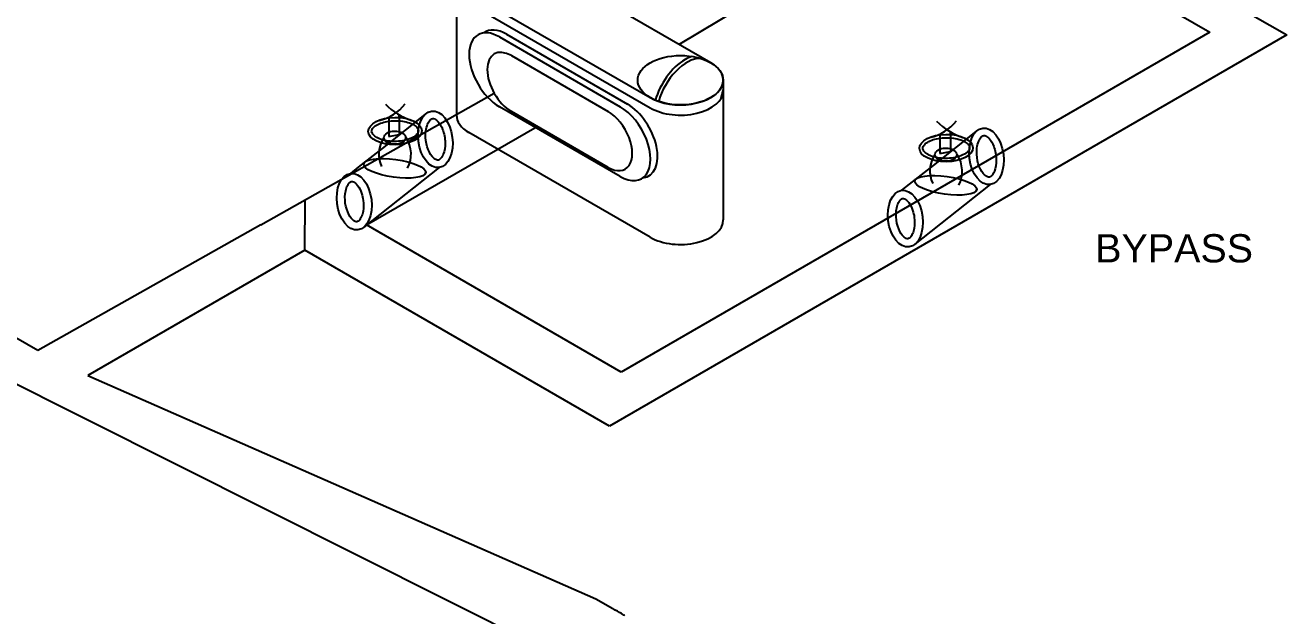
# Model space of a CAD drawing. Header units: millimetres. Extents: x 2399 to 3280, y 1312 to 2501.
# Drawn here: x 3070.3 to 3160.7, y 1433.8 to 1476.1 of the extents above; entities that cross this region are included whole.
import ezdxf

# ---------------------------------------------------------------- set-up
doc = ezdxf.new("R2010")
doc.units = ezdxf.units.MM
doc.styles.add('Annotative', font='arial.ttf', dxfattribs={"height": 1})

msp = doc.modelspace()

# ---------------------------------------------------------------- linework, layer by layer
at = {"color": 143, "true_color": 0x7aafdf}
for p, q in [((3113.7637, 1499.52485), (3155.19598, 1475.60392)), ((3117.15961, 1474.72273), (3136.57601, 1486.35416)), ((3119.43288, 1473.41026), (3106.4425, 1480.91026)), ((3101.21557, 1479.66026), (3101.21557, 1469.66026)), ((3102.11237, 1478.41026), (3115.10275, 1470.91026)), ((3102.11237, 1477.67803), (3115.10275, 1470.17803)), ((3158.29073, 1476.79917), (3160.7123, 1475.40107)), ((3104.8003, 1475.4558), (3113.46055, 1470.4558)), ((3160.7123, 1475.40107), (3112.17295, 1447.37687)), ((3155.19598, 1475.60392), (3140.31123, 1467.01021)), ((3104.29083, 1475.25886), (3112.95108, 1470.25886)), ((3105.15151, 1473.9191), (3112.07971, 1469.9191)), ((3120.32968, 1472.16026), (3120.32968, 1462.16026)), ((3087.19501, 1461.79789), (3103.91948, 1471.22466)), ((3112.95108, 1465.25886), (3104.29083, 1470.25886)), ((3112.07971, 1465.9191), (3105.15151, 1469.9191)), ((3099.06809, 1469.79722), (3095.88217, 1467.27704)), ((3096.36135, 1469.44415), (3096.35922, 1469.51462)), ((3096.36135, 1469.44415), (3096.36135, 1468.12955)), ((3097.12033, 1469.44415), (3097.12059, 1469.66954)), ((3097.12033, 1469.44415), (3097.12033, 1468.28207, -1.37156)), ((3094.77313, 1461.79789), (3106.99549, 1468.85448)), ((3096.36135, 1468.12955), (3097.12033, 1468.28207, -1.37156)), ((3115.10275, 1460.91026), (3102.11237, 1468.41026)), ((3138.55829, 1468.58024), (3135.37237, 1466.06005)), ((3135.85155, 1468.22717), (3135.84942, 1468.29764)), ((3135.85155, 1468.22717), (3135.85155, 1466.91257)), ((3136.61054, 1468.22717), (3136.6108, 1468.45255)), ((3136.61054, 1468.22717), (3136.61054, 1467.06509, -1.37156)), ((3071.22085, 1452.79404), (3045.80846, 1467.46589)), ((3095.88217, 1467.27704), (3094.16827, 1465.92128)), ((3140.31123, 1467.01021), (3113.02818, 1451.25833)), ((3135.85155, 1466.91257), (3136.61054, 1467.06509, -1.37156)), ((3094.16827, 1465.92128), (3093.62311, 1465.49003)), ((3099.96972, 1465.89765), (3094.57829, 1461.62918)), ((3135.37237, 1466.06005), (3133.65848, 1464.70429)), ((3133.65848, 1464.70429), (3133.11331, 1464.27304)), ((3139.45992, 1464.68067), (3134.0685, 1460.4122)), ((3042.07644, 1464.24909), (3107.96859, 1431.20955, -44.28255)), ((3090.34165, 1459.98118), (3090.37072, 1463.58789)), ((3087.19501, 1461.79789), (3071.22085, 1452.79404)), ((3113.02818, 1451.25833), (3094.77313, 1461.79789)), ((3090.34165, 1459.98118), (3074.79078, 1451.00288)), ((3112.17295, 1447.37687), (3090.34165, 1459.98118)), ((3074.79078, 1451.00288), (3111.20606, 1435.01474, -44.57394)), ((3111.20606, 1435.01474, -44.57394), (3112.42242, 1434.31248, -44.57394))]:
    msp.add_line(p, q, dxfattribs=at)
for centre, radius, start, end in [((3094.89712, 1472.55824), 3.37659, 282.8576029, 321.6732251), ((3099.27207, 1473.43884), 4.34015, 223.5911844, 253.194751), ((3134.38732, 1471.34126), 3.37659, 282.8576029, 321.6732251), ((3138.76228, 1472.22186), 4.34015, 223.5911844, 253.194751), ((3095.74386, 1466.86384), 2.21613, 332.7352933, 32.7352933), ((3097.71648, 1466.86967), 2.06861, 145.5366857, 205.5366857), ((3137.20669, 1465.65268), 2.06861, 145.5366857, 205.5366857), ((3135.23407, 1465.64686), 2.21613, 332.7352933, 32.7352933)]:
    msp.add_arc(centre, radius, start, end, dxfattribs=at)
at = {"color": 143, "true_color": 0x7aafdf, "extrusion": (-0.499965, -0.865966, 0.011757)}
msp.add_arc((1978.28065, -12.6693, -2798.6929), 1, 0.3947461, 90, dxfattribs=at)
at = {"color": 143, "true_color": 0x7aafdf}
for centre, major_axis, ratio, start_param, end_param in [((3104.29083, 1472.75886), (1.53093, -2.65165), 0.57735027, 2.35619449, 5.49778714), ((3104.8003, 1472.9558), (1.53093, -2.65165), 0.57735027, 2.35619449, 3.20563958), ((3105.15151, 1471.9191), (1.22474, -2.12132), 0.57735027, 2.35619449, 5.49778714), ((3117.7313, 1470.93122), (-1.53093, -2.65165), 0.57735027, 9.7522825, 11.42160658), ((3117.26781, 1472.16026), (-3.06186, 0), 0.57735027, 0.78539816, 3.92699082), ((3117.26781, 1471.42803), (-3.06186, 0), 0.57735027, 0.78539816, 3.14159265), ((3112.07971, 1467.9191), (1.22474, -2.12132), 0.57735027, 5.49778714, 8.6393798), ((3112.95108, 1467.75886), (1.53093, -2.65165), 0.57735027, 5.49778714, 8.6393798), ((3113.46055, 1467.9558), (1.53093, -2.65165), 0.57735027, 6.03949489, 8.6393798), ((3104.27743, 1469.66026), (-3.06186, 0), 0.57735027, 6.28318531, 7.06858347), ((3093.88989, 1463.46359), (-0.26679, 2.02644), 0.60575805, -1.57079633, 4.71238898), ((3133.3801, 1462.24661), (-0.26679, 2.02644), 0.60575805, -1.57079633, 4.71238898), ((3117.26781, 1462.16026), (-3.06186, 0), 0.57735027, 7.06858347, 9.42477796)]:
    msp.add_ellipse(centre, major_axis=major_axis, ratio=ratio, start_param=start_param, end_param=end_param, dxfattribs=at)
for centre, major_axis, ratio in [((3117.26781, 1472.16026), (-3.06186, 0), 0.57735027), ((3099.70293, 1467.92409), (0.26679, -2.02644), 0.59812205), ((3096.81552, 1468.51875, 10.47444), (-1.91563, -0.02636), 0.5118697), ((3096.79044, 1468.04025), (-0.77951, 0), 0.60555836), ((3136.30573, 1467.30176, 10.47444), (-1.91563, -0.02636), 0.5118697), ((3139.19314, 1466.70711), (0.26679, -2.02644), 0.59812205), ((3136.28065, 1466.82327), (-0.77951, 0), 0.60555836), ((3096.78994, 1465.84863), (-2.22336, 0.3083), 0.2849266), ((3136.28015, 1464.63164), (-2.22336, 0.3083), 0.2849266)]:
    msp.add_ellipse(centre, major_axis=major_axis, ratio=ratio, dxfattribs=at)
for points, knots in [([(3118.07724, 1473.86514), (3117.91706, 1473.80991), (3117.75655, 1473.7351), (3117.11466, 1473.3619), (3116.64918, 1472.91671), (3115.91025, 1471.88072), (3115.6297, 1471.30077), (3115.46982, 1470.72939)], [3.72827657, 3.72827657, 3.72827657, 3.72827657, 3.9305017, 3.9305017, 4.54716784, 4.54716784, 5.1305654, 5.1305654, 5.1305654, 5.1305654]), ([(3120.17583, 1470.87472), (3120.23103, 1471.04559), (3120.27658, 1471.21696), (3120.31794, 1471.41808), (3120.32398, 1471.4491), (3120.32968, 1471.48006)], [1.927251804, 1.927251804, 1.927251804, 1.927251804, 2.09299337, 2.09299337, 2.12326377, 2.12326377, 2.12326377, 2.12326377]), ([(3095.13744, 1468.49565, 10.47444), (3095.13814, 1468.44509, 10.47444), (3095.15226, 1468.39305, 10.47444), (3095.22511, 1468.27355, 10.47444), (3095.28515, 1468.20758, 10.47444), (3095.4562, 1468.07979, 10.47444), (3095.56664, 1468.01834, 10.47444), (3095.98662, 1467.8478, 10.47444), (3096.37401, 1467.77666, 10.47444), (3097.15908, 1467.7742, 10.47444), (3097.55463, 1467.84269, 10.47444), (3098.05937, 1468.0365, 10.47444), (3098.21973, 1468.1333, 10.47444), (3098.40882, 1468.30763, 10.47444), (3098.45687, 1468.38314, 10.47444), (3098.4998, 1468.51193, 10.47444), (3098.49955, 1468.56618, 10.47444), (3098.45637, 1468.69267, 10.47444), (3098.40854, 1468.76623, 10.47444), (3098.24096, 1468.91631, 10.47444), (3098.12223, 1468.99106, 10.47444), (3097.82973, 1469.11793, 10.47444), (3097.6564, 1469.1702, 10.47444), (3097.13064, 1469.26998, 10.47444), (3096.74533, 1469.27929, 10.47444), (3096.03625, 1469.18298, 10.47444), (3095.71423, 1469.07652, 10.47444), (3095.35847, 1468.864, 10.47444), (3095.26204, 1468.77496, 10.47444), (3095.15466, 1468.61969, 10.47444), (3095.13661, 1468.55583, 10.47444), (3095.13744, 1468.49565, 10.47444)], [0, 0, 0, 0, 0.29371084, 0.29371084, 0.58742168, 0.58742168, 0.88113252, 0.88113252, 1.53779541, 1.53779541, 2.19445829, 2.19445829, 2.62294931, 2.62294931, 2.96496298, 2.96496298, 3.30697666, 3.30697666, 3.64899034, 3.64899034, 3.99100401, 3.99100401, 4.33301769, 4.33301769, 4.94606515, 4.94606515, 5.55911261, 5.55911261, 5.93365654, 5.93365654, 6.28318531, 6.28318531, 6.28318531, 6.28318531]), ([(3099.89925, 1466.43287), (3099.92802, 1466.43666), (3099.95724, 1466.44594), (3100.03377, 1466.49471), (3100.08033, 1466.53558), (3100.17659, 1466.66253), (3100.22559, 1466.74823), (3100.35549, 1467.07213), (3100.40961, 1467.37486), (3100.39779, 1468.01514), (3100.33283, 1468.35099), (3100.13796, 1468.85886), (3100.02407, 1469.04936), (3099.81992, 1469.28436), (3099.73094, 1469.34974), (3099.59356, 1469.4159), (3099.5486, 1469.42007), (3099.4718, 1469.41144), (3099.43177, 1469.39815), (3099.319, 1469.30702), (3099.25028, 1469.22608), (3099.12738, 1468.98691), (3099.07404, 1468.83022), (3099.00791, 1468.47163), (3098.99489, 1468.27015), (3099.02032, 1467.76369), (3099.08661, 1467.45478), (3099.29242, 1466.93304), (3099.43258, 1466.72262), (3099.64544, 1466.51695), (3099.7221, 1466.47136), (3099.83155, 1466.43066), (3099.86682, 1466.4286), (3099.89925, 1466.43287)], [0, 0, 0, 0, 0.27205079, 0.27205079, 0.54410157, 0.54410157, 0.81615236, 0.81615236, 1.38420408, 1.38420408, 1.95225581, 1.95225581, 2.40644277, 2.40644277, 2.76835899, 2.76835899, 3.13027522, 3.13027522, 3.49219144, 3.49219144, 3.85410767, 3.85410767, 4.21602389, 4.21602389, 4.57794012, 4.57794012, 5.10804987, 5.10804987, 5.63815962, 5.63815962, 5.97649806, 5.97649806, 6.28318531, 6.28318531, 6.28318531, 6.28318531]), ([(3134.62765, 1467.27867, 10.47444), (3134.62834, 1467.2281, 10.47444), (3134.64246, 1467.17606, 10.47444), (3134.71531, 1467.05656, 10.47444), (3134.77535, 1466.9906, 10.47444), (3134.9464, 1466.86281, 10.47444), (3135.05685, 1466.80135, 10.47444), (3135.47683, 1466.63082, 10.47444), (3135.86421, 1466.55968, 10.47444), (3136.64929, 1466.55721, 10.47444), (3137.04483, 1466.6257, 10.47444), (3137.54958, 1466.81951, 10.47444), (3137.70994, 1466.91632, 10.47444), (3137.89902, 1467.09064, 10.47444), (3137.94708, 1467.16615, 10.47444), (3137.99001, 1467.29494, 10.47444), (3137.98975, 1467.3492, 10.47444), (3137.94657, 1467.47568, 10.47444), (3137.89874, 1467.54924, 10.47444), (3137.73117, 1467.69932, 10.47444), (3137.61244, 1467.77407, 10.47444), (3137.31994, 1467.90094, 10.47444), (3137.1466, 1467.95322, 10.47444), (3136.62084, 1468.053, 10.47444), (3136.23554, 1468.0623, 10.47444), (3135.52646, 1467.96599, 10.47444), (3135.20443, 1467.85954, 10.47444), (3134.84867, 1467.64702, 10.47444), (3134.75225, 1467.55798, 10.47444), (3134.64487, 1467.4027, 10.47444), (3134.62682, 1467.33884, 10.47444), (3134.62765, 1467.27867, 10.47444)], [0, 0, 0, 0, 0.29371084, 0.29371084, 0.58742168, 0.58742168, 0.88113252, 0.88113252, 1.53779541, 1.53779541, 2.19445829, 2.19445829, 2.62294931, 2.62294931, 2.96496298, 2.96496298, 3.30697666, 3.30697666, 3.64899034, 3.64899034, 3.99100401, 3.99100401, 4.33301769, 4.33301769, 4.94606515, 4.94606515, 5.55911261, 5.55911261, 5.93365654, 5.93365654, 6.28318531, 6.28318531, 6.28318531, 6.28318531]), ([(3139.38946, 1465.21588), (3139.41823, 1465.21967), (3139.44744, 1465.22896), (3139.52398, 1465.27772), (3139.57053, 1465.3186), (3139.66679, 1465.44554), (3139.71579, 1465.53125), (3139.8457, 1465.85515), (3139.89982, 1466.15787), (3139.888, 1466.79816), (3139.82303, 1467.134), (3139.62817, 1467.64187), (3139.51428, 1467.83238), (3139.31012, 1468.06737), (3139.22115, 1468.13276), (3139.08377, 1468.19891), (3139.03881, 1468.20309), (3138.96201, 1468.19445), (3138.92198, 1468.18116), (3138.80921, 1468.09003), (3138.74048, 1468.00909), (3138.61759, 1467.76992), (3138.56424, 1467.61324), (3138.49811, 1467.25465), (3138.48509, 1467.05316), (3138.51052, 1466.5467), (3138.57682, 1466.2378), (3138.78262, 1465.71605), (3138.92279, 1465.50564), (3139.13565, 1465.29996), (3139.2123, 1465.25438), (3139.32175, 1465.21367), (3139.35703, 1465.21161), (3139.38946, 1465.21588)], [0, 0, 0, 0, 0.27205079, 0.27205079, 0.54410157, 0.54410157, 0.81615236, 0.81615236, 1.38420408, 1.38420408, 1.95225581, 1.95225581, 2.40644277, 2.40644277, 2.76835899, 2.76835899, 3.13027522, 3.13027522, 3.49219144, 3.49219144, 3.85410767, 3.85410767, 4.21602389, 4.21602389, 4.57794012, 4.57794012, 5.10804987, 5.10804987, 5.63815962, 5.63815962, 5.97649806, 5.97649806, 6.28318531, 6.28318531, 6.28318531, 6.28318531]), ([(3094.53294, 1463.54825), (3094.50965, 1463.72519), (3094.46902, 1463.89981), (3094.33894, 1464.28294), (3094.23573, 1464.4771), (3094.02123, 1464.75787), (3093.91171, 1464.84145), (3093.78077, 1464.90293), (3093.74443, 1464.90777), (3093.6876, 1464.90593), (3093.66307, 1464.90033), (3093.58764, 1464.85604), (3093.53763, 1464.81435), (3093.43226, 1464.6716), (3093.37823, 1464.57123), (3093.29041, 1464.32302), (3093.25661, 1464.17565), (3093.20744, 1463.73891), (3093.22497, 1463.42473), (3093.35588, 1462.84251), (3093.46955, 1462.57586), (3093.68947, 1462.24777), (3093.78749, 1462.15031), (3093.93589, 1462.04756), (3093.9893, 1462.02913), (3094.06333, 1462.01685), (3094.0858, 1462.0194), (3094.14894, 1462.04289), (3094.19178, 1462.06762), (3094.29494, 1462.17687), (3094.35293, 1462.26144), (3094.45375, 1462.48708), (3094.49637, 1462.62738), (3094.56292, 1463.01651), (3094.56762, 1463.28482), (3094.53294, 1463.54825)], [-1.57079633, -1.57079633, -1.57079633, -1.57079633, -1.2533915, -1.2533915, -0.81183301, -0.81183301, -0.37027452, -0.37027452, -0.05974953, -0.05974953, 0.25077545, 0.25077545, 0.56130044, 0.56130044, 0.87182543, 0.87182543, 1.18235042, 1.18235042, 1.71911562, 1.71911562, 2.25588082, 2.25588082, 2.63932032, 2.63932032, 2.95942498, 2.95942498, 3.27952963, 3.27952963, 3.59963429, 3.59963429, 3.91973894, 3.91973894, 4.2398436, 4.2398436, 4.71238898, 4.71238898, 4.71238898, 4.71238898]), ([(3134.02315, 1462.33126), (3133.99985, 1462.50821), (3133.95923, 1462.68283), (3133.82914, 1463.06595), (3133.72594, 1463.26011), (3133.51143, 1463.54088), (3133.40191, 1463.62447), (3133.27097, 1463.68595), (3133.23464, 1463.69079), (3133.17781, 1463.68894), (3133.15327, 1463.68335), (3133.07785, 1463.63906), (3133.02783, 1463.59736), (3132.92247, 1463.45462), (3132.86843, 1463.35425), (3132.78062, 1463.10603), (3132.74681, 1462.95867), (3132.69765, 1462.52193), (3132.71518, 1462.20774), (3132.84608, 1461.62553), (3132.95975, 1461.35887), (3133.17967, 1461.03079), (3133.2777, 1460.93333), (3133.42609, 1460.83057), (3133.4795, 1460.81214), (3133.55353, 1460.79987), (3133.576, 1460.80241), (3133.63914, 1460.8259), (3133.68198, 1460.85063), (3133.78514, 1460.95988), (3133.84314, 1461.04446), (3133.94395, 1461.27009), (3133.98657, 1461.41039), (3134.05312, 1461.79953), (3134.05783, 1462.06784), (3134.02315, 1462.33126)], [-1.57079633, -1.57079633, -1.57079633, -1.57079633, -1.2533915, -1.2533915, -0.81183301, -0.81183301, -0.37027452, -0.37027452, -0.05974953, -0.05974953, 0.25077545, 0.25077545, 0.56130044, 0.56130044, 0.87182543, 0.87182543, 1.18235042, 1.18235042, 1.71911562, 1.71911562, 2.25588082, 2.25588082, 2.63932032, 2.63932032, 2.95942498, 2.95942498, 3.27952963, 3.27952963, 3.59963429, 3.59963429, 3.91973894, 3.91973894, 4.2398436, 4.2398436, 4.71238898, 4.71238898, 4.71238898, 4.71238898])]:
    msp.add_open_spline(points, degree=3, knots=knots, dxfattribs=at)

# ---------------------------------------------------------------- texts
at = {"color": 143, "true_color": 0x7aafdf, "insert": (3146.98838, 1461.13288), "char_height": 2.022498, "width": 39.1303586, "attachment_point": 1, "style": 'Annotative'}
msp.add_mtext('BYPASS', dxfattribs=at)

doc.saveas('drawing.dxf')
